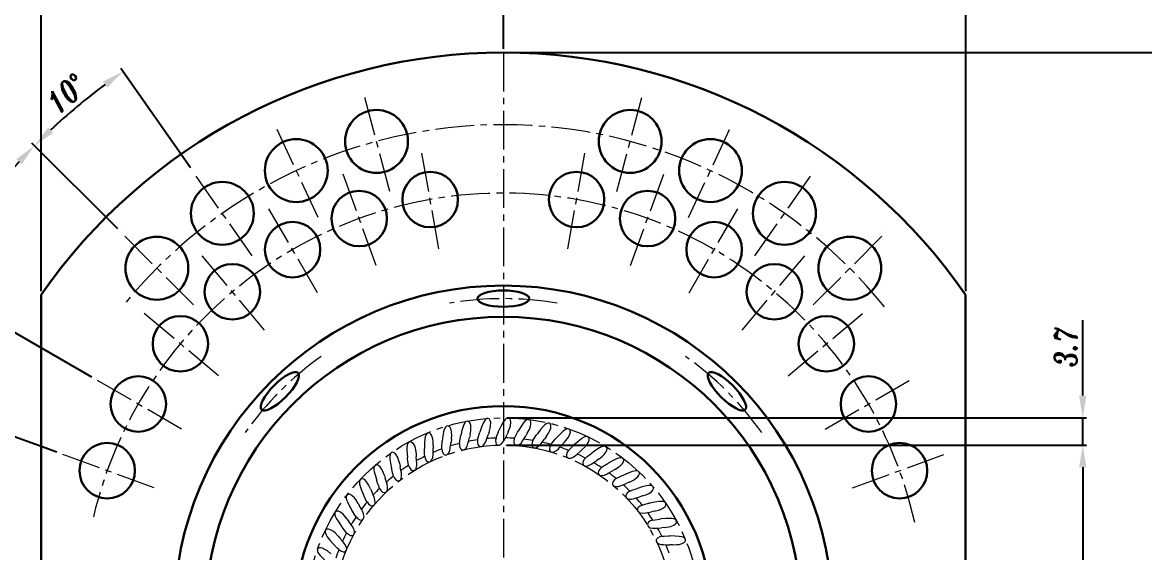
# Model space of a CAD drawing. Extents: x 89 to 486, y -21 to 440.
# Drawn here: x 168.8 to 320.5, y 210.6 to 282.3 of the extents above; entities that cross this region are included whole.
import ezdxf

# ---------------------------------------------------------------- set-up
doc = ezdxf.new("R2010")
doc.units = 0
doc.header["$LTSCALE"] = 7
doc.header["$MEASUREMENT"] = 0
doc.linetypes.add('CENTER2', pattern=[1.125, 0.75, -0.125, 0.125, -0.125])
doc.layers.get('0').update_dxf_attribs({"linetype": 'CONTINUOUS', "lineweight": 15})
for name, color, linetype, lineweight in [('1', 1, 'CENTER2', 15), ('3', 3, 'CONTINUOUS', 30), ('8', 252, 'CONTINUOUS', 15)]:
    doc.layers.add(name, color=color, linetype=linetype, lineweight=lineweight)
doc.styles.add('ITALICT', font='ITALICT.shx', dxfattribs={"width": 0.8, "height": 3})
doc.dimstyles.get("Standard").update_dxf_attribs({"dimtxt": 3, "dimasz": 3, "dimexe": 0.5, "dimexo": 0.5, "dimgap": 0.8, "dimtad": 1, "dimdsep": 46, "dimtxsty": 'ITALICT', "dimcen": 0.09, "dimazin": 2, "dimtfac": 1, "dimtmove": 0, "dimatfit": 3, "dimfxl": 1, "dimtolj": 1, "dimtzin": 0, "dimarcsym": 0})

# ---------------------------------------------------------------- blocks, each defined once
blk = doc.blocks.new('*D41')
at = {"color": 0, "lineweight": -2, "transparency": 16777216}
for p, q in [((234.31, 278.2), (340.2, 278.2)), ((339.7, 275.2), (339.7, 129.2)), ((234.31, 126.2), (340.2, 126.2))]:
    blk.add_line(p, q, dxfattribs=at)
at = {"color": 0, "transparency": 16777216}
for points in [[(339.2, 275.2), (340.2, 275.2), (339.7, 278.2)], [(339.2, 129.2), (340.2, 129.2), (339.7, 126.2)]]:
    blk.add_solid(points, dxfattribs=at)
at = {"color": 0, "transparency": 16777216, "insert": (337.4, 202.2), "char_height": 3, "attachment_point": 5, "rotation": 90, "style": 'ITALICT'}
blk.add_mtext('\\A1;152', dxfattribs=at)
blk = doc.blocks.new('*D42')
at = {"color": 0, "lineweight": -2, "transparency": 16777216}
for p, q in [((171.31, 245.94), (171.31, 287.44)), ((230.81, 286.94), (174.31, 286.94)), ((233.81, 278.7), (233.81, 287.44))]:
    blk.add_line(p, q, dxfattribs=at)
at = {"color": 0, "transparency": 16777216}
for points in [[(174.31, 287.44), (174.31, 286.44), (171.31, 286.94)], [(230.81, 287.44), (230.81, 286.44), (233.81, 286.94)]]:
    blk.add_solid(points, dxfattribs=at)
at = {"color": 0, "transparency": 16777216, "insert": (202.56, 289.24), "char_height": 3, "attachment_point": 5, "style": 'ITALICT'}
blk.add_mtext('\\A1;62.5', dxfattribs=at)
blk = doc.blocks.new('*D43')
at = {"color": 0, "lineweight": -2, "transparency": 16777216}
for p, q in [((233.81, 278.7), (233.81, 287.44)), ((236.81, 286.94), (293.31, 286.94)), ((296.31, 245.94), (296.31, 287.44))]:
    blk.add_line(p, q, dxfattribs=at)
at = {"color": 0, "transparency": 16777216}
for points in [[(236.81, 287.44), (236.81, 286.44), (233.81, 286.94)], [(293.31, 287.44), (293.31, 286.44), (296.31, 286.94)]]:
    blk.add_solid(points, dxfattribs=at)
at = {"color": 0, "transparency": 16777216, "insert": (265.06, 289.24), "char_height": 3, "attachment_point": 5, "style": 'ITALICT'}
blk.add_mtext('\\A1;62.5', dxfattribs=at)
blk = doc.blocks.new('*D46')
at = {"color": 0, "lineweight": -2, "transparency": 16777216}
for p, q in [((178.17, 234.32), (162.99, 243.08)), ((173.43, 224.17), (156.97, 230.16))]:
    blk.add_line(p, q, dxfattribs=at)
blk.add_arc((233.81, 202.2), 81.27, 152.1152, 157.8848, dxfattribs=at)
at = {"color": 0, "transparency": 16777216}
for points in [[(161.54, 240.45), (162.41, 239.96), (163.43, 242.83)], [(158.98, 232.61), (158.05, 232.97), (157.44, 229.99)]]:
    blk.add_solid(points, dxfattribs=at)
at = {"color": 0, "transparency": 16777216, "insert": (158.07, 237.51), "char_height": 3, "attachment_point": 5, "rotation": 65, "style": 'ITALICT'}
blk.add_mtext('\\A1;10°', dxfattribs=at)
blk = doc.blocks.new('*D47')
at = {"color": 0, "lineweight": -2, "transparency": 16777216}
for p, q in [((173.43, 224.17), (156.95, 230.17)), ((170.81, 202.2), (152.02, 202.2))]:
    blk.add_line(p, q, dxfattribs=at)
blk.add_arc((233.81, 202.2), 81.29, 162.1147, 177.8853, dxfattribs=at)
at = {"color": 0, "transparency": 16777216}
for points in [[(155.98, 227.32), (156.92, 227), (157.42, 230)], [(153.08, 205.19), (152.08, 205.21), (152.52, 202.2)]]:
    blk.add_solid(points, dxfattribs=at)
at = {"color": 0, "transparency": 16777216, "insert": (151.49, 216.71), "char_height": 3, "attachment_point": 5, "rotation": 80, "style": 'ITALICT'}
blk.add_mtext('\\A1;20°', dxfattribs=at)
blk = doc.blocks.new('*D48')
at = {"color": 0, "lineweight": -2, "transparency": 16777216}
for p, q in [((181.66, 254.35), (170.05, 265.95)), ((170.81, 202.2), (143.65, 202.2))]:
    blk.add_line(p, q, dxfattribs=at)
blk.add_arc((233.81, 202.2), 89.66, 136.9171, 178.0829, dxfattribs=at)
at = {"color": 0, "transparency": 16777216}
for points in [[(167.96, 263.79), (168.68, 263.09), (170.41, 265.6)], [(144.7, 205.19), (143.7, 205.21), (144.15, 202.2)]]:
    blk.add_solid(points, dxfattribs=at)
at = {"color": 0, "transparency": 16777216, "insert": (148.85, 237.39), "char_height": 3, "attachment_point": 5, "rotation": 67.5, "style": 'ITALICT'}
blk.add_mtext('\\A1;45°', dxfattribs=at)
blk = doc.blocks.new('*D49')
at = {"color": 0, "lineweight": -2, "transparency": 16777216}
for p, q in [((191.51, 262.61), (182.1, 276.05)), ((181.66, 254.35), (170.06, 265.95))]:
    blk.add_line(p, q, dxfattribs=at)
blk.add_arc((233.81, 202.2), 89.66, 126.9173, 133.0827, dxfattribs=at)
at = {"color": 0, "transparency": 16777216}
for points in [[(179.66, 274.28), (180.25, 273.47), (182.38, 275.64)], [(172.92, 267.32), (172.22, 268.04), (170.41, 265.59)]]:
    blk.add_solid(points, dxfattribs=at)
at = {"color": 0, "transparency": 16777216, "insert": (174.7, 272.64), "char_height": 3, "attachment_point": 5, "rotation": 40, "style": 'ITALICT'}
blk.add_mtext('\\A1;10°', dxfattribs=at)
blk = doc.blocks.new('*U56')
at = {"layer": '1'}
blk.add_arc((42.74, 0), 42.74, 170.2086, 189.7914, dxfattribs=at)
at = {"layer": '3'}
blk.add_ellipse((0, 0), major_axis=(0, 3.5), ratio=0.316357, dxfattribs=at)
blk = doc.blocks.new('*U57')
at = {"color": 0, "linetype": 'ByBlock', "lineweight": -2}
for p, rotation in [((233.81, 244.94), 270.0000000000001), ((203.59, 232.42), 315.0000000000001), ((264.03, 232.42), 225.0000000000001), ((276.55, 202.2), 180), ((203.59, 171.98), 45.00000000000003), ((264.03, 171.98), 135.0000000000001), ((233.81, 159.46), 90.00000000000001)]:
    blk.add_blockref('*U56', p, dxfattribs=dict(at, rotation=rotation))
blk.add_blockref('*U56', (191.07, 202.2), dxfattribs=at)
blk = doc.blocks.new('*D70')
at = {"color": 0, "linetype": 'ByBlock', "lineweight": -2, "transparency": 16777216}
for p, q in [((234.31, 225.15), (312.64, 225.15)), ((312.14, 222.15), (312.14, 182.25)), ((234.31, 179.25), (312.64, 179.25))]:
    blk.add_line(p, q, dxfattribs=at)
at = {"color": 0, "transparency": 16777216}
for points in [[(311.64, 222.15), (312.64, 222.15), (312.14, 225.15)], [(311.64, 182.25), (312.64, 182.25), (312.14, 179.25)]]:
    blk.add_solid(points, dxfattribs=at)
at = {"color": 0, "transparency": 16777216, "insert": (309.84, 202.2), "char_height": 3, "attachment_point": 5, "rotation": 90, "style": 'ITALICT'}
blk.add_mtext('\\A1;45.9', dxfattribs=at)
blk = doc.blocks.new('*D71')
at = {"color": 0, "linetype": 'ByBlock', "lineweight": -2, "transparency": 16777216}
for p, q in [((312.14, 231.84), (312.14, 242.04)), ((234.31, 228.84), (312.64, 228.84)), ((312.14, 225.15), (312.14, 228.84)), ((234.31, 225.15), (312.64, 225.15)), ((312.14, 222.15), (312.14, 219.15))]:
    blk.add_line(p, q, dxfattribs=at)
at = {"color": 0, "transparency": 16777216}
for points in [[(311.64, 231.84), (312.64, 231.84), (312.14, 228.84)], [(311.64, 222.15), (312.64, 222.15), (312.14, 225.15)]]:
    blk.add_solid(points, dxfattribs=at)
at = {"color": 0, "transparency": 16777216, "insert": (309.84, 238.44), "char_height": 3, "attachment_point": 5, "rotation": 90, "style": 'ITALICT'}
blk.add_mtext('\\A1;3.7', dxfattribs=at)

msp = doc.modelspace()

# ---------------------------------------------------------------- linework, layer by layer
at = {"layer": '1'}
for p, q in [((233.807, 278.197), (233.807, 202.197)), ((218.472, 259.428), (214.849, 272.951)), ((249.142, 259.428), (252.766, 272.951)), ((208.767, 255.896), (202.851, 268.584)), ((258.848, 255.896), (264.636, 268.309)), ((225.082, 251.684), (222.737, 264.979)), ((242.533, 251.684), (244.878, 264.979)), ((199.823, 250.732), (191.793, 262.2)), ((216.621, 249.417), (212.004, 262.103)), ((250.994, 249.417), (255.611, 262.103)), ((267.792, 250.732), (275.822, 262.2)), ((208.682, 245.715), (201.932, 257.406)), ((258.932, 245.715), (265.682, 257.406)), ((191.911, 244.093), (182.012, 253.993)), ((275.704, 244.093), (285.603, 253.993)), ((201.507, 240.691), (192.83, 251.033)), ((266.108, 240.691), (274.785, 251.033)), ((195.314, 234.497), (184.972, 243.175)), ((272.301, 234.497), (282.643, 243.175)), ((190.29, 227.322), (178.598, 234.072)), ((277.325, 227.322), (289.017, 234.072)), ((186.588, 219.384), (173.902, 224.001)), ((281.027, 219.384), (293.713, 224.001))]:
    msp.add_line(p, q, dxfattribs=at)
for radius in [26.641, 22.951]:
    msp.add_circle((233.807, 202.197), radius, dxfattribs=at)
for radius, start, end in [(66.25, 38.94329, 141.05671), (57, 12.67026, 166.53727)]:
    msp.add_arc((233.807, 202.197), radius, start, end, dxfattribs=at)
at = {"layer": '3'}
for p, q in [((171.307, 245.438), (171.307, 158.957)), ((296.307, 245.438), (296.307, 158.957))]:
    msp.add_line(p, q, dxfattribs=at)
for centre, radius in [((216.661, 266.19), 4.25), ((250.954, 266.19), 4.25), ((205.809, 262.24), 4.25), ((261.806, 262.24), 4.25), ((223.91, 258.331), 3.75), ((243.705, 258.331), 3.75), ((195.808, 256.466), 4.25), ((214.312, 255.76), 3.75), ((253.303, 255.76), 3.75), ((271.807, 256.466), 4.25), ((205.307, 251.561), 3.75), ((262.307, 251.561), 3.75), ((186.962, 249.043), 4.25), ((280.653, 249.043), 4.25), ((197.169, 245.862), 3.75), ((270.446, 245.862), 3.75), ((233.807, 202.197), 44.5), ((190.143, 238.836), 3.75), ((233.807, 202.197), 40.28), ((277.472, 238.836), 3.75), ((184.444, 230.697), 3.75), ((283.171, 230.697), 3.75), ((233.807, 202.197), 28.225), ((180.245, 221.692), 3.75), ((287.37, 221.692), 3.75)]:
    msp.add_circle(centre, radius, dxfattribs=at)
msp.add_arc((233.807, 202.197), 76, 34.67741, 145.32259, dxfattribs=at)
at = {"layer": '8', "ltscale": 0.004205}
for p, q in [((228.013, 226.271), (228.05, 226.435)), ((240.826, 225.943), (240.94, 226.067)), ((223.135, 224.54), (223.136, 224.708)), ((225.529, 225.533), (225.548, 225.7)), ((249.878, 221.035), (250.032, 221.102)), ((214.97, 218.267), (214.903, 218.422)), ((256.15, 212.87), (256.318, 212.868))]:
    msp.add_line(p, q, dxfattribs=at)
at = {"layer": '8', "ltscale": 0.01314}
for p, q in [((229.097, 225.654), (229.216, 226.166)), ((231.575, 226.018), (231.747, 226.515)), ((234.077, 226.121), (234.3, 226.597)), ((236.577, 225.962), (236.848, 226.412)), ((224.323, 224.162), (224.333, 224.688)), ((226.671, 225.033), (226.736, 225.555)), ((239.045, 225.542), (239.362, 225.961)), ((241.457, 224.867), (241.816, 225.251)), ((222.079, 223.051), (222.034, 223.574)), ((243.785, 223.943), (244.182, 224.287)), ((246.003, 222.781), (246.434, 223.082)), ((219.964, 221.711), (219.864, 222.227)), ((248.088, 221.393), (248.548, 221.648)), ((218, 220.157), (217.847, 220.659)), ((250.016, 219.795), (250.5, 220)), ((216.209, 218.406), (216.005, 218.89)), ((251.767, 218.005), (252.27, 218.158)), ((214.612, 216.478), (214.357, 216.938)), ((253.321, 216.041), (253.837, 216.141)), ((213.224, 214.393), (212.923, 214.824)), ((254.661, 213.925), (255.184, 213.971)), ((212.062, 212.174), (211.718, 212.571)), ((255.772, 211.681), (256.298, 211.672))]:
    msp.add_line(p, q, dxfattribs=at)
at = {"layer": '8', "ltscale": 0.009681}
for p, q in [((229.299, 226.544), (229.216, 226.166)), ((234.46, 226.95), (234.3, 226.597)), ((237.044, 226.746), (236.848, 226.412)), ((226.779, 225.94), (226.736, 225.555)), ((242.077, 225.537), (241.816, 225.251)), ((244.471, 224.544), (244.182, 224.287)), ((246.749, 223.307), (246.434, 223.082)), ((219.786, 222.606), (219.864, 222.227)), ((217.73, 221.028), (217.847, 220.659)), ((250.855, 220.155), (250.5, 220)), ((215.85, 219.245), (216.005, 218.89)), ((252.639, 218.275), (252.27, 218.158)), ((254.216, 216.218), (253.837, 216.141)), ((212.698, 215.139), (212.923, 214.824)), ((255.57, 214.008), (255.184, 213.971)), ((211.46, 212.861), (211.718, 212.571))]:
    msp.add_line(p, q, dxfattribs=at)
at = {"layer": '8', "ltscale": 0.004204}
for p, q in [((230.562, 226.745), (230.615, 226.904)), ((233.145, 226.949), (233.215, 227.102)), ((235.736, 226.883), (235.821, 227.028)), ((238.306, 226.546), (238.406, 226.681)), ((243.27, 225.079), (243.396, 225.19)), ((220.858, 223.302), (220.842, 223.469)), ((245.61, 223.964), (245.747, 224.062)), ((218.723, 221.833), (218.689, 221.998)), ((247.821, 222.611), (247.967, 222.694)), ((216.753, 220.149), (216.702, 220.309)), ((251.759, 219.252), (251.919, 219.302)), ((253.443, 217.282), (253.608, 217.316)), ((213.393, 216.21), (213.31, 216.357)), ((212.04, 214), (211.943, 214.137)), ((254.912, 215.147), (255.08, 215.163)), ((210.926, 211.66), (210.814, 211.786))]:
    msp.add_line(p, q, dxfattribs=at)
at = {"layer": '8', "ltscale": 0.00968}
for p, q in [((231.869, 226.882), (231.747, 226.515)), ((239.592, 226.273), (239.362, 225.961)), ((224.336, 225.075), (224.333, 224.688)), ((248.884, 221.839), (248.548, 221.648)), ((214.166, 217.274), (214.357, 216.938)), ((256.685, 211.669), (256.298, 211.672))]:
    msp.add_line(p, q, dxfattribs=at)
at = {"layer": '8', "ltscale": 0.004408}
msp.add_line((221.996, 223.96), (222.014, 223.784), dxfattribs=at)
at = {"layer": '8', "ltscale": 0.005272}
msp.add_line((222.014, 223.784), (222.034, 223.574), dxfattribs=at)
at = {"layer": '8'}
for points in [[(226.779, 225.94), (226.817, 226.528), (226.809, 226.824), (226.733, 227.258), (226.617, 227.517), (226.486, 227.666), (226.401, 227.717), (226.225, 227.737), (226.111, 227.691), (225.97, 227.558), (225.904, 227.457), (225.809, 227.238), (225.732, 226.962), (225.635, 226.397), (225.548, 225.7)], [(229.299, 226.544), (229.399, 227.126), (229.421, 227.42), (229.391, 227.86), (229.303, 228.13), (229.188, 228.292), (229.109, 228.351), (228.936, 228.389), (228.818, 228.356), (228.664, 228.238), (228.588, 228.144), (228.47, 227.937), (228.365, 227.67), (228.21, 227.119), (228.05, 226.435)], [(231.869, 226.882), (232.029, 227.45), (232.082, 227.741), (232.097, 228.181), (232.039, 228.459), (231.941, 228.631), (231.868, 228.699), (231.701, 228.755), (231.58, 228.734), (231.414, 228.633), (231.329, 228.548), (231.19, 228.354), (231.057, 228.1), (230.845, 227.567), (230.615, 226.904)], [(234.46, 226.95), (234.678, 227.497), (234.761, 227.781), (234.823, 228.217), (234.793, 228.5), (234.715, 228.682), (234.649, 228.757), (234.488, 228.83), (234.366, 228.822), (234.19, 228.739), (234.097, 228.663), (233.939, 228.484), (233.78, 228.245), (233.513, 227.738), (233.215, 227.102)], [(237.044, 226.746), (237.318, 227.268), (237.43, 227.541), (237.537, 227.969), (237.537, 228.253), (237.478, 228.442), (237.421, 228.523), (237.269, 228.613), (237.146, 228.618), (236.962, 228.553), (236.862, 228.487), (236.686, 228.327), (236.503, 228.105), (236.185, 227.629), (235.821, 227.028)], [(239.592, 226.273), (239.919, 226.764), (240.06, 227.024), (240.21, 227.438), (240.24, 227.72), (240.201, 227.914), (240.153, 228.001), (240.011, 228.106), (239.889, 228.124), (239.7, 228.079), (239.593, 228.024), (239.401, 227.883), (239.196, 227.682), (238.83, 227.241), (238.406, 226.681)], [(224.336, 225.075), (224.312, 225.664), (224.273, 225.957), (224.152, 226.381), (224.01, 226.627), (223.864, 226.761), (223.774, 226.803), (223.597, 226.804), (223.489, 226.747), (223.362, 226.6), (223.307, 226.492), (223.235, 226.265), (223.188, 225.982), (223.15, 225.41), (223.136, 224.708)], [(227.87, 225.374), (227.902, 225.676), (228.013, 226.271)], [(230.326, 225.868), (230.389, 226.165), (230.562, 226.745)], [(232.819, 226.102), (232.761, 225.796), (232.789, 225.462), (232.879, 225.286), (232.981, 225.194), (233.086, 225.149), (233.219, 225.139), (233.351, 225.171), (233.506, 225.259), (233.756, 225.529), (233.943, 225.847), (234.077, 226.121)], [(232.819, 226.102), (232.913, 226.391), (233.145, 226.949)], [(235.323, 226.074), (235.233, 225.776), (235.226, 225.441), (235.297, 225.257), (235.389, 225.154), (235.489, 225.099), (235.621, 225.075), (235.755, 225.093), (235.918, 225.165), (236.195, 225.407), (236.414, 225.704), (236.577, 225.962)], [(235.323, 226.074), (235.446, 226.352), (235.736, 226.883)], [(237.811, 225.785), (237.962, 226.048), (238.306, 226.546)], [(242.077, 225.537), (242.453, 225.99), (242.62, 226.234), (242.814, 226.63), (242.873, 226.908), (242.854, 227.105), (242.815, 227.197), (242.685, 227.316), (242.566, 227.346), (242.373, 227.321), (242.261, 227.278), (242.055, 227.157), (241.83, 226.979), (241.42, 226.579), (240.94, 226.067)], [(244.471, 224.544), (244.893, 224.956), (245.085, 225.181), (245.318, 225.555), (245.406, 225.825), (245.408, 226.023), (245.379, 226.118), (245.262, 226.25), (245.147, 226.293), (244.952, 226.288), (244.836, 226.257), (244.619, 226.158), (244.377, 226.005), (243.927, 225.65), (243.396, 225.19)], [(221.035, 225.578), (220.925, 225.472), (220.827, 225.267), (220.792, 225.125), (220.762, 224.835), (220.764, 224.472), (220.842, 223.469)], [(221.035, 225.578), (221.22, 225.624), (221.354, 225.586), (221.468, 225.509), (221.644, 225.295), (221.771, 225.038), (221.861, 224.762), (221.924, 224.477), (221.996, 223.96)], [(223.181, 223.633), (223.15, 223.935), (223.135, 224.54)], [(225.48, 224.626), (225.48, 224.93), (225.529, 225.533)], [(225.48, 224.626), (225.519, 224.318), (225.65, 224.008), (225.789, 223.869), (225.915, 223.813), (226.029, 223.803), (226.159, 223.835), (226.274, 223.906), (226.394, 224.038), (226.548, 224.371), (226.628, 224.732), (226.671, 225.033)], [(227.87, 225.374), (227.877, 225.063), (227.974, 224.741), (228.099, 224.589), (228.218, 224.52), (228.33, 224.498), (228.462, 224.516), (228.585, 224.575), (228.718, 224.693), (228.906, 225.009), (229.023, 225.359), (229.097, 225.654)], [(230.326, 225.868), (230.3, 225.557), (230.363, 225.228), (230.47, 225.063), (230.582, 224.982), (230.691, 224.948), (230.825, 224.952), (230.952, 224.998), (231.097, 225.102), (231.317, 225.396), (231.47, 225.732), (231.575, 226.018)], [(237.811, 225.785), (237.69, 225.498), (237.648, 225.165), (237.699, 224.975), (237.78, 224.863), (237.874, 224.798), (238.002, 224.76), (238.138, 224.764), (238.307, 224.818), (238.608, 225.03), (238.857, 225.302), (239.045, 225.542)], [(240.254, 225.237), (240.104, 224.965), (240.028, 224.638), (240.059, 224.443), (240.128, 224.324), (240.214, 224.249), (240.338, 224.198), (240.473, 224.188), (240.647, 224.224), (240.968, 224.403), (241.245, 224.648), (241.457, 224.867)], [(240.254, 225.237), (240.433, 225.483), (240.826, 225.943)], [(242.627, 224.437), (242.83, 224.663), (243.27, 225.079)], [(246.749, 223.307), (247.211, 223.673), (247.425, 223.877), (247.697, 224.224), (247.812, 224.483), (247.835, 224.68), (247.816, 224.778), (247.713, 224.921), (247.604, 224.975), (247.409, 224.991), (247.291, 224.972), (247.064, 224.897), (246.807, 224.769), (246.323, 224.463), (245.747, 224.062)], [(219.786, 222.606), (219.641, 223.177), (219.541, 223.456), (219.335, 223.845), (219.145, 224.056), (218.974, 224.157), (218.877, 224.179), (218.704, 224.144), (218.61, 224.065), (218.516, 223.895), (218.486, 223.778), (218.462, 223.541), (218.474, 223.254), (218.557, 222.687), (218.689, 221.998)], [(220.999, 222.405), (220.936, 222.702), (220.858, 223.302)], [(220.999, 222.405), (221.102, 222.111), (221.293, 221.836), (221.459, 221.728), (221.593, 221.7), (221.707, 221.714), (221.827, 221.772), (221.925, 221.865), (222.015, 222.019), (222.097, 222.378), (222.1, 222.747), (222.079, 223.051)], [(223.181, 223.633), (223.253, 223.33), (223.415, 223.036), (223.568, 222.912), (223.699, 222.87), (223.813, 222.871), (223.939, 222.917), (224.046, 223), (224.152, 223.143), (224.27, 223.491), (224.312, 223.858), (224.323, 224.162)], [(242.627, 224.437), (242.45, 224.182), (242.34, 223.864), (242.35, 223.668), (242.406, 223.542), (242.484, 223.458), (242.602, 223.395), (242.735, 223.371), (242.912, 223.388), (243.25, 223.533), (243.551, 223.747), (243.785, 223.943)], [(244.904, 223.394), (244.7, 223.158), (244.558, 222.854), (244.548, 222.657), (244.59, 222.526), (244.659, 222.435), (244.769, 222.36), (244.9, 222.322), (245.077, 222.32), (245.429, 222.429), (245.75, 222.611), (246.003, 222.781)], [(244.904, 223.394), (245.129, 223.597), (245.61, 223.964)], [(248.884, 221.839), (249.383, 222.154), (249.617, 222.335), (249.923, 222.651), (250.065, 222.897), (250.109, 223.09), (250.1, 223.19), (250.013, 223.343), (249.909, 223.409), (249.718, 223.445), (249.598, 223.438), (249.365, 223.387), (249.096, 223.287), (248.582, 223.033), (247.967, 222.694)], [(217.73, 221.028), (217.525, 221.581), (217.397, 221.848), (217.151, 222.213), (216.94, 222.404), (216.76, 222.486), (216.661, 222.498), (216.493, 222.445), (216.407, 222.357), (216.332, 222.177), (216.314, 222.059), (216.315, 221.82), (216.357, 221.536), (216.499, 220.981), (216.702, 220.309)], [(218.957, 220.955), (218.863, 221.244), (218.723, 221.833)], [(218.957, 220.955), (219.09, 220.674), (219.309, 220.42), (219.485, 220.331), (219.622, 220.316), (219.733, 220.342), (219.847, 220.412), (219.935, 220.516), (220.008, 220.678), (220.051, 221.043), (220.016, 221.41), (219.964, 221.711)], [(247.058, 222.118), (246.832, 221.904), (246.658, 221.617), (246.627, 221.422), (246.656, 221.288), (246.715, 221.19), (246.817, 221.103), (246.942, 221.052), (247.119, 221.032), (247.48, 221.104), (247.818, 221.251), (248.088, 221.393)], [(247.058, 222.118), (247.304, 222.296), (247.821, 222.611)], [(250.855, 220.155), (251.383, 220.417), (251.635, 220.572), (251.973, 220.854), (252.14, 221.084), (252.203, 221.272), (252.205, 221.372), (252.134, 221.533), (252.038, 221.609), (251.851, 221.665), (251.731, 221.671), (251.494, 221.645), (251.216, 221.573), (250.679, 221.375), (250.032, 221.102)], [(215.85, 219.245), (215.588, 219.773), (215.433, 220.025), (215.15, 220.363), (214.921, 220.53), (214.733, 220.593), (214.633, 220.594), (214.471, 220.524), (214.395, 220.428), (214.34, 220.241), (214.334, 220.121), (214.36, 219.884), (214.432, 219.606), (214.63, 219.069), (214.903, 218.422)], [(217.077, 219.3), (216.954, 219.578), (216.753, 220.149)], [(217.077, 219.3), (217.239, 219.034), (217.484, 218.805), (217.668, 218.734), (217.806, 218.734), (217.914, 218.771), (218.019, 218.853), (218.096, 218.965), (218.152, 219.134), (218.157, 219.502), (218.083, 219.863), (218, 220.157)], [(249.068, 220.623), (248.82, 220.435), (248.618, 220.167), (248.567, 219.977), (248.581, 219.84), (248.629, 219.737), (248.722, 219.64), (248.841, 219.576), (249.015, 219.538), (249.381, 219.571), (249.733, 219.682), (250.016, 219.795)], [(249.068, 220.623), (249.331, 220.775), (249.878, 221.035)], [(214.166, 217.274), (213.851, 217.773), (213.67, 218.007), (213.354, 218.313), (213.108, 218.455), (212.914, 218.498), (212.815, 218.489), (212.662, 218.402), (212.596, 218.299), (212.56, 218.107), (212.567, 217.987), (212.618, 217.754), (212.718, 217.485), (212.972, 216.972), (213.31, 216.357)], [(250.911, 218.927), (250.644, 218.766), (250.415, 218.521), (250.344, 218.337), (250.344, 218.199), (250.381, 218.091), (250.463, 217.986), (250.575, 217.909), (250.744, 217.853), (251.112, 217.848), (251.473, 217.921), (251.767, 218.005)], [(250.911, 218.927), (251.188, 219.051), (251.759, 219.252)], [(252.639, 218.275), (253.192, 218.48), (253.458, 218.608), (253.823, 218.853), (254.014, 219.064), (254.096, 219.245), (254.108, 219.343), (254.055, 219.512), (253.967, 219.597), (253.787, 219.672), (253.669, 219.691), (253.43, 219.689), (253.146, 219.647), (252.591, 219.506), (251.919, 219.302)], [(215.381, 217.458), (215.23, 217.721), (214.97, 218.267)], [(215.381, 217.458), (215.57, 217.21), (215.837, 217.007), (216.028, 216.957), (216.165, 216.971), (216.268, 217.019), (216.365, 217.112), (216.429, 217.231), (216.467, 217.405), (216.434, 217.771), (216.323, 218.123), (216.209, 218.406)], [(252.566, 217.048), (252.284, 216.915), (252.03, 216.696), (251.941, 216.52), (251.926, 216.383), (251.952, 216.272), (252.022, 216.158), (252.126, 216.07), (252.288, 215.997), (252.653, 215.953), (253.02, 215.989), (253.321, 216.041)], [(252.566, 217.048), (252.854, 217.142), (253.443, 217.282)], [(254.216, 216.218), (254.787, 216.364), (255.066, 216.464), (255.455, 216.67), (255.666, 216.86), (255.767, 217.03), (255.789, 217.128), (255.754, 217.301), (255.676, 217.395), (255.505, 217.488), (255.388, 217.519), (255.151, 217.542), (254.864, 217.53), (254.297, 217.448), (253.608, 217.316)], [(212.698, 215.139), (212.332, 215.601), (212.128, 215.815), (211.781, 216.087), (211.522, 216.202), (211.325, 216.225), (211.227, 216.206), (211.084, 216.103), (211.029, 215.993), (211.013, 215.799), (211.033, 215.681), (211.108, 215.454), (211.235, 215.197), (211.542, 214.713), (211.943, 214.137)], [(213.887, 215.448), (213.709, 215.694), (213.393, 216.21)], [(213.887, 215.448), (214.1, 215.222), (214.388, 215.048), (214.582, 215.017), (214.717, 215.046), (214.815, 215.104), (214.901, 215.207), (214.953, 215.332), (214.973, 215.509), (214.901, 215.87), (214.754, 216.208), (214.612, 216.478)], [(212.611, 213.293), (212.408, 213.519), (212.04, 214)], [(212.611, 213.293), (212.847, 213.09), (213.151, 212.948), (213.348, 212.937), (213.479, 212.98), (213.57, 213.048), (213.645, 213.159), (213.683, 213.289), (213.684, 213.467), (213.575, 213.819), (213.394, 214.14), (213.224, 214.393)], [(254.015, 215.006), (253.721, 214.903), (253.446, 214.711), (253.339, 214.546), (253.31, 214.411), (253.324, 214.298), (253.382, 214.178), (253.476, 214.079), (253.629, 213.989), (253.988, 213.908), (254.357, 213.905), (254.661, 213.925)], [(254.015, 215.006), (254.312, 215.069), (254.912, 215.147)], [(255.57, 214.008), (256.153, 214.094), (256.441, 214.163), (256.849, 214.328), (257.079, 214.495), (257.197, 214.654), (257.229, 214.748), (257.212, 214.924), (257.144, 215.026), (256.984, 215.137), (256.872, 215.179), (256.638, 215.227), (256.352, 215.245), (255.779, 215.222), (255.08, 215.163)], [(211.46, 212.861), (211.049, 213.283), (210.823, 213.475), (210.45, 213.708), (210.18, 213.796), (209.982, 213.798), (209.887, 213.769), (209.755, 213.652), (209.712, 213.537), (209.716, 213.342), (209.748, 213.226), (209.846, 213.009), (210, 212.767), (210.355, 212.317), (210.814, 211.786)], [(255.243, 212.823), (254.94, 212.752), (254.646, 212.59), (254.522, 212.437), (254.48, 212.306), (254.482, 212.192), (254.527, 212.066), (254.61, 211.958), (254.753, 211.853), (255.101, 211.735), (255.468, 211.693), (255.772, 211.681)], [(255.243, 212.823), (255.545, 212.855), (256.15, 212.87)], [(256.685, 211.669), (257.274, 211.693), (257.567, 211.732), (257.991, 211.853), (258.237, 211.995), (258.371, 212.141), (258.413, 212.231), (258.414, 212.408), (258.357, 212.516), (258.21, 212.643), (258.102, 212.697), (257.875, 212.769), (257.592, 212.817), (257.02, 212.854), (256.318, 212.868)], [(210.468, 210.467), (210.015, 210.843), (209.77, 211.01), (209.375, 211.204), (209.097, 211.263), (208.9, 211.244), (208.808, 211.205), (208.689, 211.075), (208.659, 210.956), (208.683, 210.763), (208.727, 210.651), (208.848, 210.445), (209.026, 210.22), (209.426, 209.81), (209.938, 209.33)], [(211.567, 211.017), (211.342, 211.22), (210.926, 211.66)], [(211.567, 211.017), (211.823, 210.84), (212.14, 210.729), (212.337, 210.74), (212.463, 210.796), (212.546, 210.874), (212.61, 210.991), (212.634, 211.125), (212.617, 211.302), (212.472, 211.64), (212.257, 211.94), (212.062, 212.174)]]:
    msp.add_lwpolyline(points, dxfattribs=at)
for start, end in [(92.36815, 95.35356), (86.36815, 89.35356), (110.36815, 113.35356), (104.36815, 107.35356), (98.36815, 101.35356), (80.36815, 83.35356), (74.36815, 77.35356), (68.36815, 71.35356), (116.36815, 119.35356), (62.36816, 65.35357), (122.36815, 125.35356), (56.36815, 59.35356), (128.36815, 131.35356), (50.36816, 53.35357), (134.36816, 137.35356), (44.36815, 47.35356), (140.36816, 143.35356), (38.36816, 41.35357), (146.36816, 149.35356), (32.36815, 35.35356), (26.36816, 29.35357), (152.36815, 155.35356), (158.36815, 161.35356), (20.36815, 23.35356)]:
    msp.add_arc((233.807, 202.197), 23.925, start, end, dxfattribs=at)

# ---------------------------------------------------------------- block references
msp.add_blockref('*U57', (0, 0))

# ---------------------------------------------------------------- dimensions: what is measured, and where the dimension line sits
for base, p2, picture, middle in [((171.307, 286.938), (171.307, 245.438), '*D42', (202.557, 289.238)), ((296.307, 286.938), (296.307, 245.438), '*D43', (265.057, 289.238))]:
    dim = msp.add_linear_dim(base=base, p1=(233.807, 278.197), p2=p2, dimstyle='Standard')
    dim.commit()
    dim.dimension.update_dxf_attribs({"geometry": picture, "text_midpoint": middle})
dim = msp.add_aligned_dim(p1=(233.807, 278.197), p2=(233.807, 126.197), distance=105.896, dimstyle='Standard')
dim.commit()
dim.dimension.update_dxf_attribs({"geometry": '*D41', "text_midpoint": (337.404, 202.197)})
for base, line1, line2, picture, middle in [((178.2, 272.524), ((199.823, 250.732), (191.793, 262.2)), ((191.911, 244.093), (182.012, 253.993)), '*D49', (174.7, 272.639)), ((156.158, 247.028), ((191.911, 244.093), (182.012, 253.993)), ((171.307, 202.197), (296.307, 202.197)), '*D48', (148.846, 237.39)), ((161.184, 238.67), ((190.29, 227.322), (178.598, 234.072)), ((186.588, 219.384), (173.902, 224.001)), '*D46', (158.069, 237.515)), ((154.712, 220.943), ((171.307, 202.197), (296.307, 202.197)), ((186.588, 219.384), (173.902, 224.001)), '*D47', (151.491, 216.712))]:
    dim = msp.add_angular_dim_2l(base=base, line1=line1, line2=line2, dimstyle='Standard')
    dim.commit()
    dim.dimension.update_dxf_attribs({"geometry": picture, "text_midpoint": middle})
for base, p2, override, picture, middle in [((312.142, 228.838), (233.807, 228.838), {"dimdec": 1, "dimarcsym": 1}, '*D71', (309.842, 238.438)), ((312.142, 179.247), (233.807, 179.247), {"dimarcsym": 1}, '*D70', (309.842, 202.197))]:
    dim = msp.add_linear_dim(base=base, p1=(233.807, 225.148), p2=p2, angle=90, dimstyle='Standard', override=override)
    dim.commit()
    dim.dimension.update_dxf_attribs({"geometry": picture, "text_midpoint": middle})

doc.saveas('drawing.dxf')
